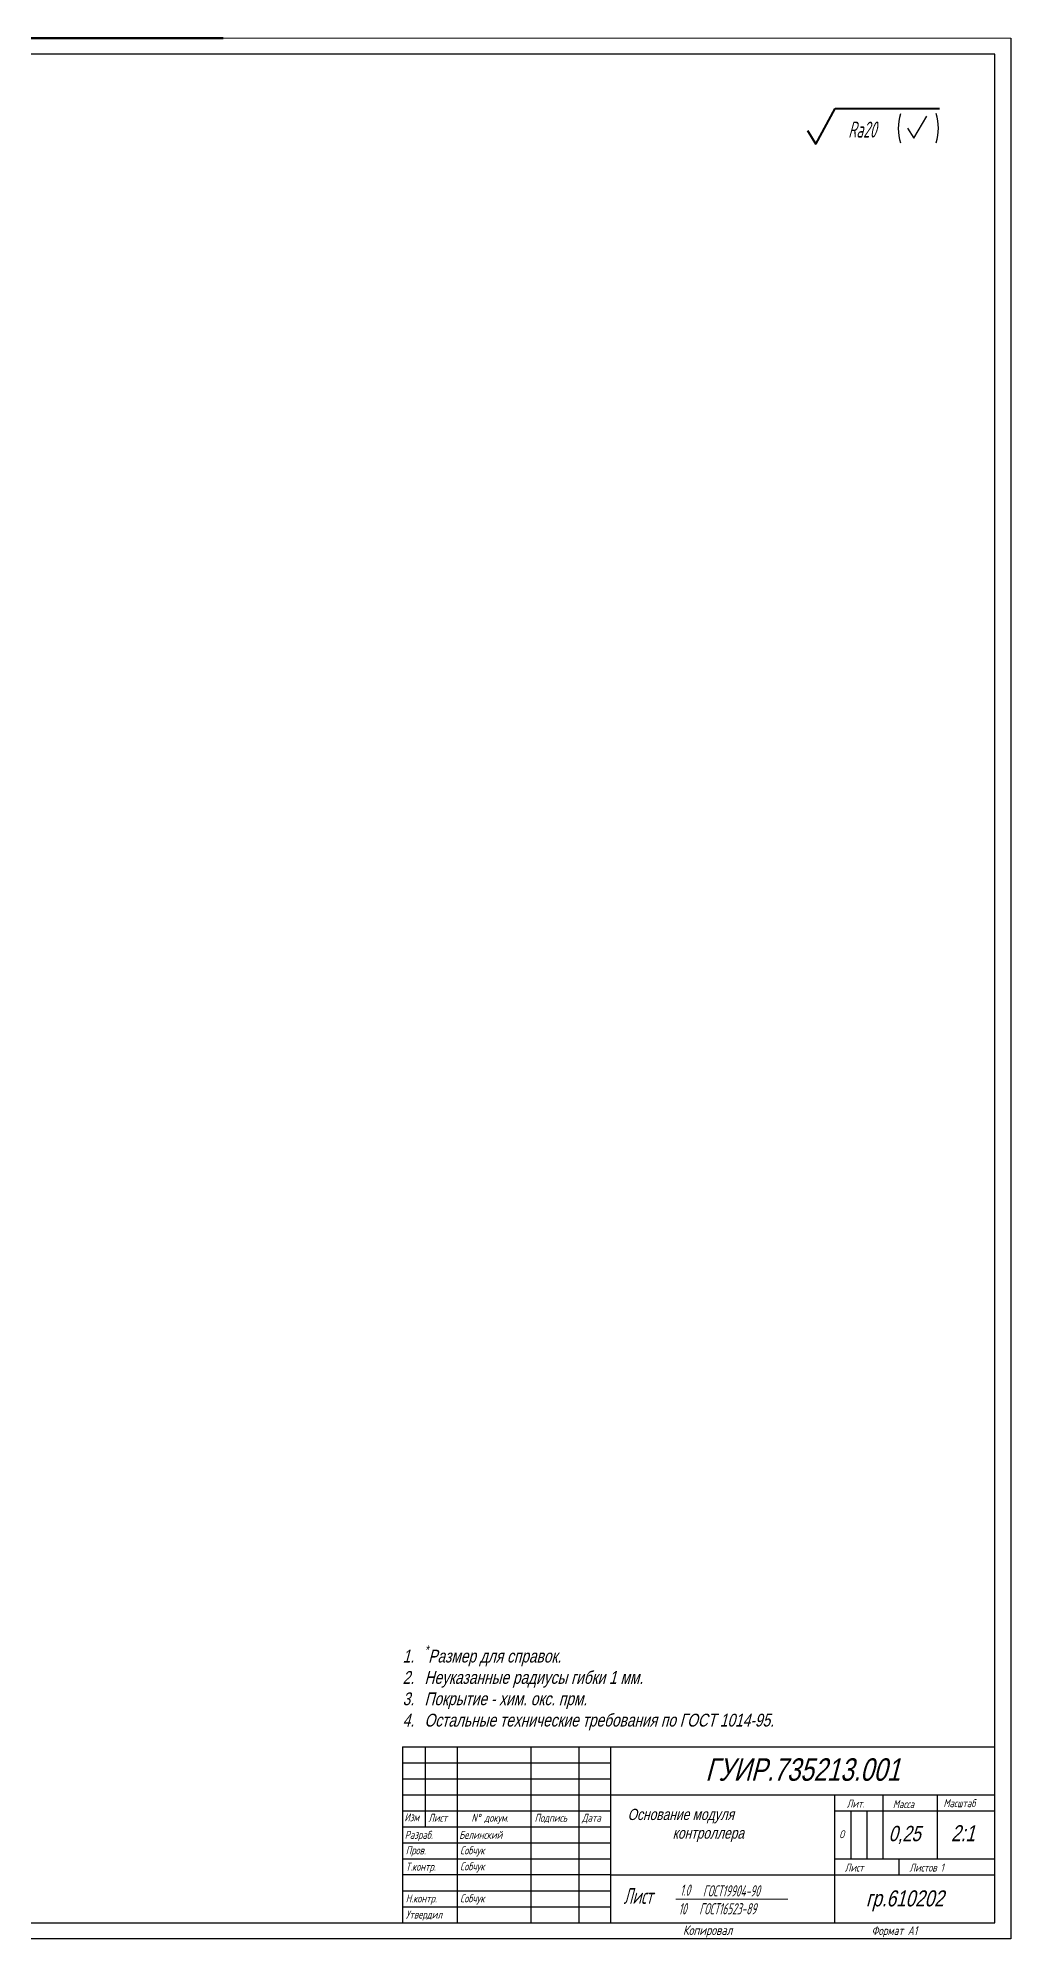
# Model space of a CAD drawing. Header units: millimetres. Extents: x 4478846 to 4492776, y 3796523 to 3799112.
# Drawn here: x 4490692 to 4490996, y 3797045 to 3797639 of the extents above; entities that cross this region are included whole.
import ezdxf

# ---------------------------------------------------------------- set-up
doc = ezdxf.new("R2010")
doc.units = ezdxf.units.MM
doc.layers.get('0').update_dxf_attribs({"lineweight": 25})
for name, color, linetype, lineweight in [('1', 1, 'Continuous', 40), ('dim', 7, 'Continuous', 20), ('TXT', 220, 'Continuous', 20), ('Рамка', 7, 'Continuous', 60)]:
    doc.layers.add(name, color=color, linetype=linetype, lineweight=lineweight)
for name, color, linetype in [('MultiLayer', 9, 'Continuous'), ('RAHMEN025', 7, 'Continuous'), ('Title', 7, 'Continuous'), ('Текст', 4, 'Continuous')]:
    doc.layers.add(name, color=color, linetype=linetype)
doc.styles.add('35', font='gostw.shx', dxfattribs={"width": 0.65, "oblique": 15, "height": 3.5})
doc.styles.add('5', font='gostw.shx', dxfattribs={"width": 0.75, "oblique": 15, "height": 5})
doc.styles.add('ESKD', font='standarteskd.shx', dxfattribs={"width": 0.8, "oblique": 15})
doc.styles.add('SAS5', font='gostw.shx', dxfattribs={"width": 0.75, "oblique": 15, "height": 5})
doc.styles.add('стиль1', font='romans.shx', dxfattribs={"width": 0.75, "oblique": 15, "height": 3.5})

# ---------------------------------------------------------------- blocks, each defined once
blk = doc.blocks.new('Лист0_5_3')
at = {"ltscale": 5}
blk.add_line((21.76, 7.48), (56.73, 7.48), dxfattribs=at)
at = {"ltscale": 5, "oblique": 15, "width": 0.75}
for s, height, style, p in [('Лист', 5, 'SAS5', (5.44, 5.94)), ('        ГОСТ16523-89', 3.5, 'SAS5', (18.3, 2.68)), ('   ГОСТ19904-90', 3.5, '35', (26.15, 8.26))]:
    blk.add_text(s, height=height, dxfattribs=dict(at, style=style)).set_placement(p)
at = {"ltscale": 5, "style": '35', "oblique": 15, "width": 0.75}
for tag, p in [('1,0', (23.09, 8.49)), ('20', (22.62, 2.68))]:
    blk.add_attdef(tag, p, '', height=3.5, dxfattribs=at)

msp = doc.modelspace()

# ---------------------------------------------------------------- linework, layer by layer
for p, q in [((4490990.74925, 3797633.99606), (4490175.74925, 3797633.99606)), ((4490990.74925, 3797049.99606), (4490990.74925, 3797633.99606)), ((4490965.42349, 3797607.73875), (4490969.49946, 3797614.55546)), ((4490965.42349, 3797607.73875), (4490969.49946, 3797614.55546)), ((4490963.44086, 3797610.7953), (4490965.42349, 3797607.73875)), ((4490963.44086, 3797610.7953), (4490965.42349, 3797607.73875)), ((4490805.74925, 3797099.99606), (4490870.74925, 3797099.99606)), ((4490805.74925, 3797094.99606), (4490870.74925, 3797094.99606)), ((4490805.74925, 3797089.99606), (4490870.74925, 3797089.99606)), ((4490945.74925, 3797084.99606), (4490945.74925, 3797069.99606)), ((4490950.74925, 3797084.99606), (4490950.74925, 3797069.99606)), ((4490805.74925, 3797074.99606), (4490870.74925, 3797074.99606)), ((4490805.74925, 3797069.99606), (4490870.74925, 3797069.99606)), ((4490870.74925, 3797064.99606), (4490805.74925, 3797064.99606)), ((4490805.74925, 3797059.99606), (4490870.74925, 3797059.99606)), ((4490175.74925, 3797049.99606), (4490990.74925, 3797049.99606)), ((4490805.74925, 3797054.99606), (4490870.74925, 3797054.99606))]:
    msp.add_line(p, q)
for points in [[(4490805.74925, 3797104.99606), (4490990.74925, 3797104.99606)], [(4490805.74925, 3797104.99606), (4490805.74925, 3797049.99606)], [(4490812.74925, 3797104.99606), (4490812.74925, 3797079.99606)], [(4490822.74925, 3797104.99606), (4490822.74925, 3797049.99606)], [(4490845.74925, 3797104.99606), (4490845.74925, 3797049.99606)], [(4490860.74925, 3797104.99606), (4490860.74925, 3797049.99606)], [(4490870.74925, 3797049.99606), (4490870.74925, 3797104.99606)], [(4490870.74925, 3797089.99606), (4490990.74925, 3797089.99606)], [(4490940.74925, 3797049.99606), (4490940.74925, 3797089.99606)], [(4490955.74925, 3797089.99606), (4490955.74925, 3797070.99606), (4490955.74925, 3797069.99606)], [(4490972.74925, 3797089.99606), (4490972.74925, 3797069.99606)], [(4490805.74925, 3797084.99606), (4490870.74925, 3797084.99606)], [(4490805.74925, 3797079.99606), (4490870.74925, 3797079.99606)], [(4490940.74925, 3797084.99606), (4490990.74925, 3797084.99606)], [(4490940.74925, 3797069.99606), (4490990.74925, 3797069.99606)], [(4490960.74925, 3797069.99606), (4490960.74925, 3797064.99606)], [(4490870.74925, 3797064.99606), (4490990.74925, 3797064.99606)]]:
    msp.add_lwpolyline(points)
for centre, start, end in [((4490975.49655, 3797610.75913), 162.26567195, 197.73432805), ((4490975.49655, 3797610.75913), 162.26567195, 197.73432805), ((4490958.11014, 3797610.82774), 342.26567195, 17.73432805)]:
    msp.add_arc(centre, 14.95796, start, end)
at = {"layer": '1'}
for p, q in [((4490934.78922, 3797605.85779), (4490940.82203, 3797616.99529)), ((4490934.78922, 3797605.85779), (4490940.82203, 3797616.99529)), ((4490940.82203, 3797616.99529), (4490973.4244, 3797616.99529)), ((4490932.21946, 3797610.14072), (4490934.78922, 3797605.85779)), ((4490932.21946, 3797610.14072), (4490934.78922, 3797605.85779))]:
    msp.add_line(p, q, dxfattribs=at)
at = {"layer": 'RAHMEN025'}
for p, q in [((4490995.74925, 3797638.99606), (4490995.74925, 3797044.99606)), ((4490995.74925, 3797044.99606), (4490155.74925, 3797044.99606))]:
    msp.add_line(p, q, dxfattribs=at)
at = {"layer": 'TXT'}
msp.add_line((4490749.74925, 3797638.99606), (4490995.74925, 3797638.99606), dxfattribs=at)
at = {"layer": 'Рамка'}
msp.add_line((4490155.74925, 3797638.99606), (4490749.74925, 3797638.99606), dxfattribs=at)

# ---------------------------------------------------------------- block references
at = {"layer": 'dim'}
ref = msp.add_blockref('Лист0_5_3', (4490869.30785, 3797050.00579), dxfattribs=at)
ref.add_attrib('2,5', '1.0', (4490892.39389, 3797058.50007), dxfattribs={"layer": '0', "ltscale": 5, "height": 3.5, "style": '35', "oblique": 15, "width": 0.75})
ref.add_attrib('20', '10', (4490891.92886, 3797052.68906), dxfattribs={"layer": '0', "ltscale": 5, "height": 3.5, "style": '35', "oblique": 15, "width": 0.75})

# ---------------------------------------------------------------- texts
at = {"insert": (4490949.29785, 3797610.39509), "char_height": 5, "attachment_point": 5, "style": '5'}
msp.add_mtext('Ra20', dxfattribs=at)
at = {"char_height": 5, "width": 105.9279495, "attachment_point": 1, "style": 'ESKD'}
for s, insert in [('\\pxt1;    {\\H0.7x;Основание модуля \\P^I^Iконтроллера}', (4490870.0742, 3797085.66834)), ('гр.610202{\\H0.7x; }', (4490950.45655, 3797060.18287))]:
    msp.add_mtext(s, dxfattribs=dict(at, insert=insert))
at = {"attachment_point": 1, "style": 'ESKD'}
for s, insert, char_height in [('0,25\\P ', (4490957.53972, 3797080.34242), 4.8), ('2:1 ', (4490977.04882, 3797080.5553), 5)]:
    msp.add_mtext_dynamic_manual_height_columns(s, width=101.2474268, gutter_width=20, heights=[0], dxfattribs=dict(at, insert=insert, char_height=char_height))
at = {"layer": 'MultiLayer', "lineweight": -2, "insert": (4490801.74925, 3797136.74076), "char_height": 4, "attachment_point": 1, "style": 'ESKD'}
msp.add_mtext_dynamic_manual_height_columns('\\A1;\\pxi-1.7082,l2.7082,t2.7082;1.^I{\\H0.7x;\\S*^ ;}Размер для справок.\\P2.^IНеуказанные радиусы гибки 1 мм.\\P3.^IПокрытие - хим. окс. прм. \\P{\\A0;4.^IОстальные технические требования по ГОСТ 1014-95.}', width=187.5961338, gutter_width=50, heights=[52], dxfattribs=at)
at = {"layer": 'Title', "insert": (4490930.71958, 3797097.89097), "char_height": 7, "attachment_point": 5, "style": 'ESKD'}
msp.add_mtext_dynamic_manual_height_columns('ГУИР.735213.001 ', width=101.2474268, gutter_width=20, heights=[0], dxfattribs=at)
at = {"layer": 'Текст', "style": 'стиль1', "oblique": 15, "width": 0.75}
for s, height, p in [('Лит.', 2.5, (4490944.46722, 3797086.06124)), ('Масса', 2.5, (4490958.86873, 3797085.89012)), ('Масштаб', 2.5, (4490974.64967, 3797086.17831)), ('Изм', 2.5, (4490806.29437, 3797081.76373)), ('Лист', 2.5, (4490813.77014, 3797081.61343)), ('N%%d докум. ', 2.5, (4490827.22611, 3797081.61343)), ('Подпись', 2.5, (4490846.96922, 3797081.61343)), ('Дата', 2.5, (4490861.75742, 3797081.61343)), ('Разраб.', 2.5, (4490806.41054, 3797076.27946)), ('Пров.', 2.5, (4490806.71144, 3797071.44735)), ('Белинский', 2.5, (4490823.41054, 3797076.27946)), ('Собчук', 2.5, (4490823.71144, 3797071.44735)), ('О  ', 2.5, (4490942.13558, 3797076.48261)), ('Т.контр.', 2.5, (4490806.71144, 3797066.33022)), ('Собчук', 2.5, (4490823.71144, 3797066.44735)), ('Лист   ', 2.5, (4490943.84172, 3797066.06124)), ('Листов 1', 2.5, (4490964.04999, 3797066.06124)), ('Н.контр.', 2.5, (4490806.71144, 3797056.408)), ('Собчук', 2.5, (4490823.71144, 3797056.44735)), ('Утвердил', 2.5, (4490806.71144, 3797051.38838)), ('Копировал', 3, (4490893.28478, 3797046.24606)), ('Формат А1', 2.75, (4490952.21335, 3797046.24606))]:
    msp.add_text(s, height=height, dxfattribs=at).set_placement(p)

doc.saveas('drawing.dxf')
